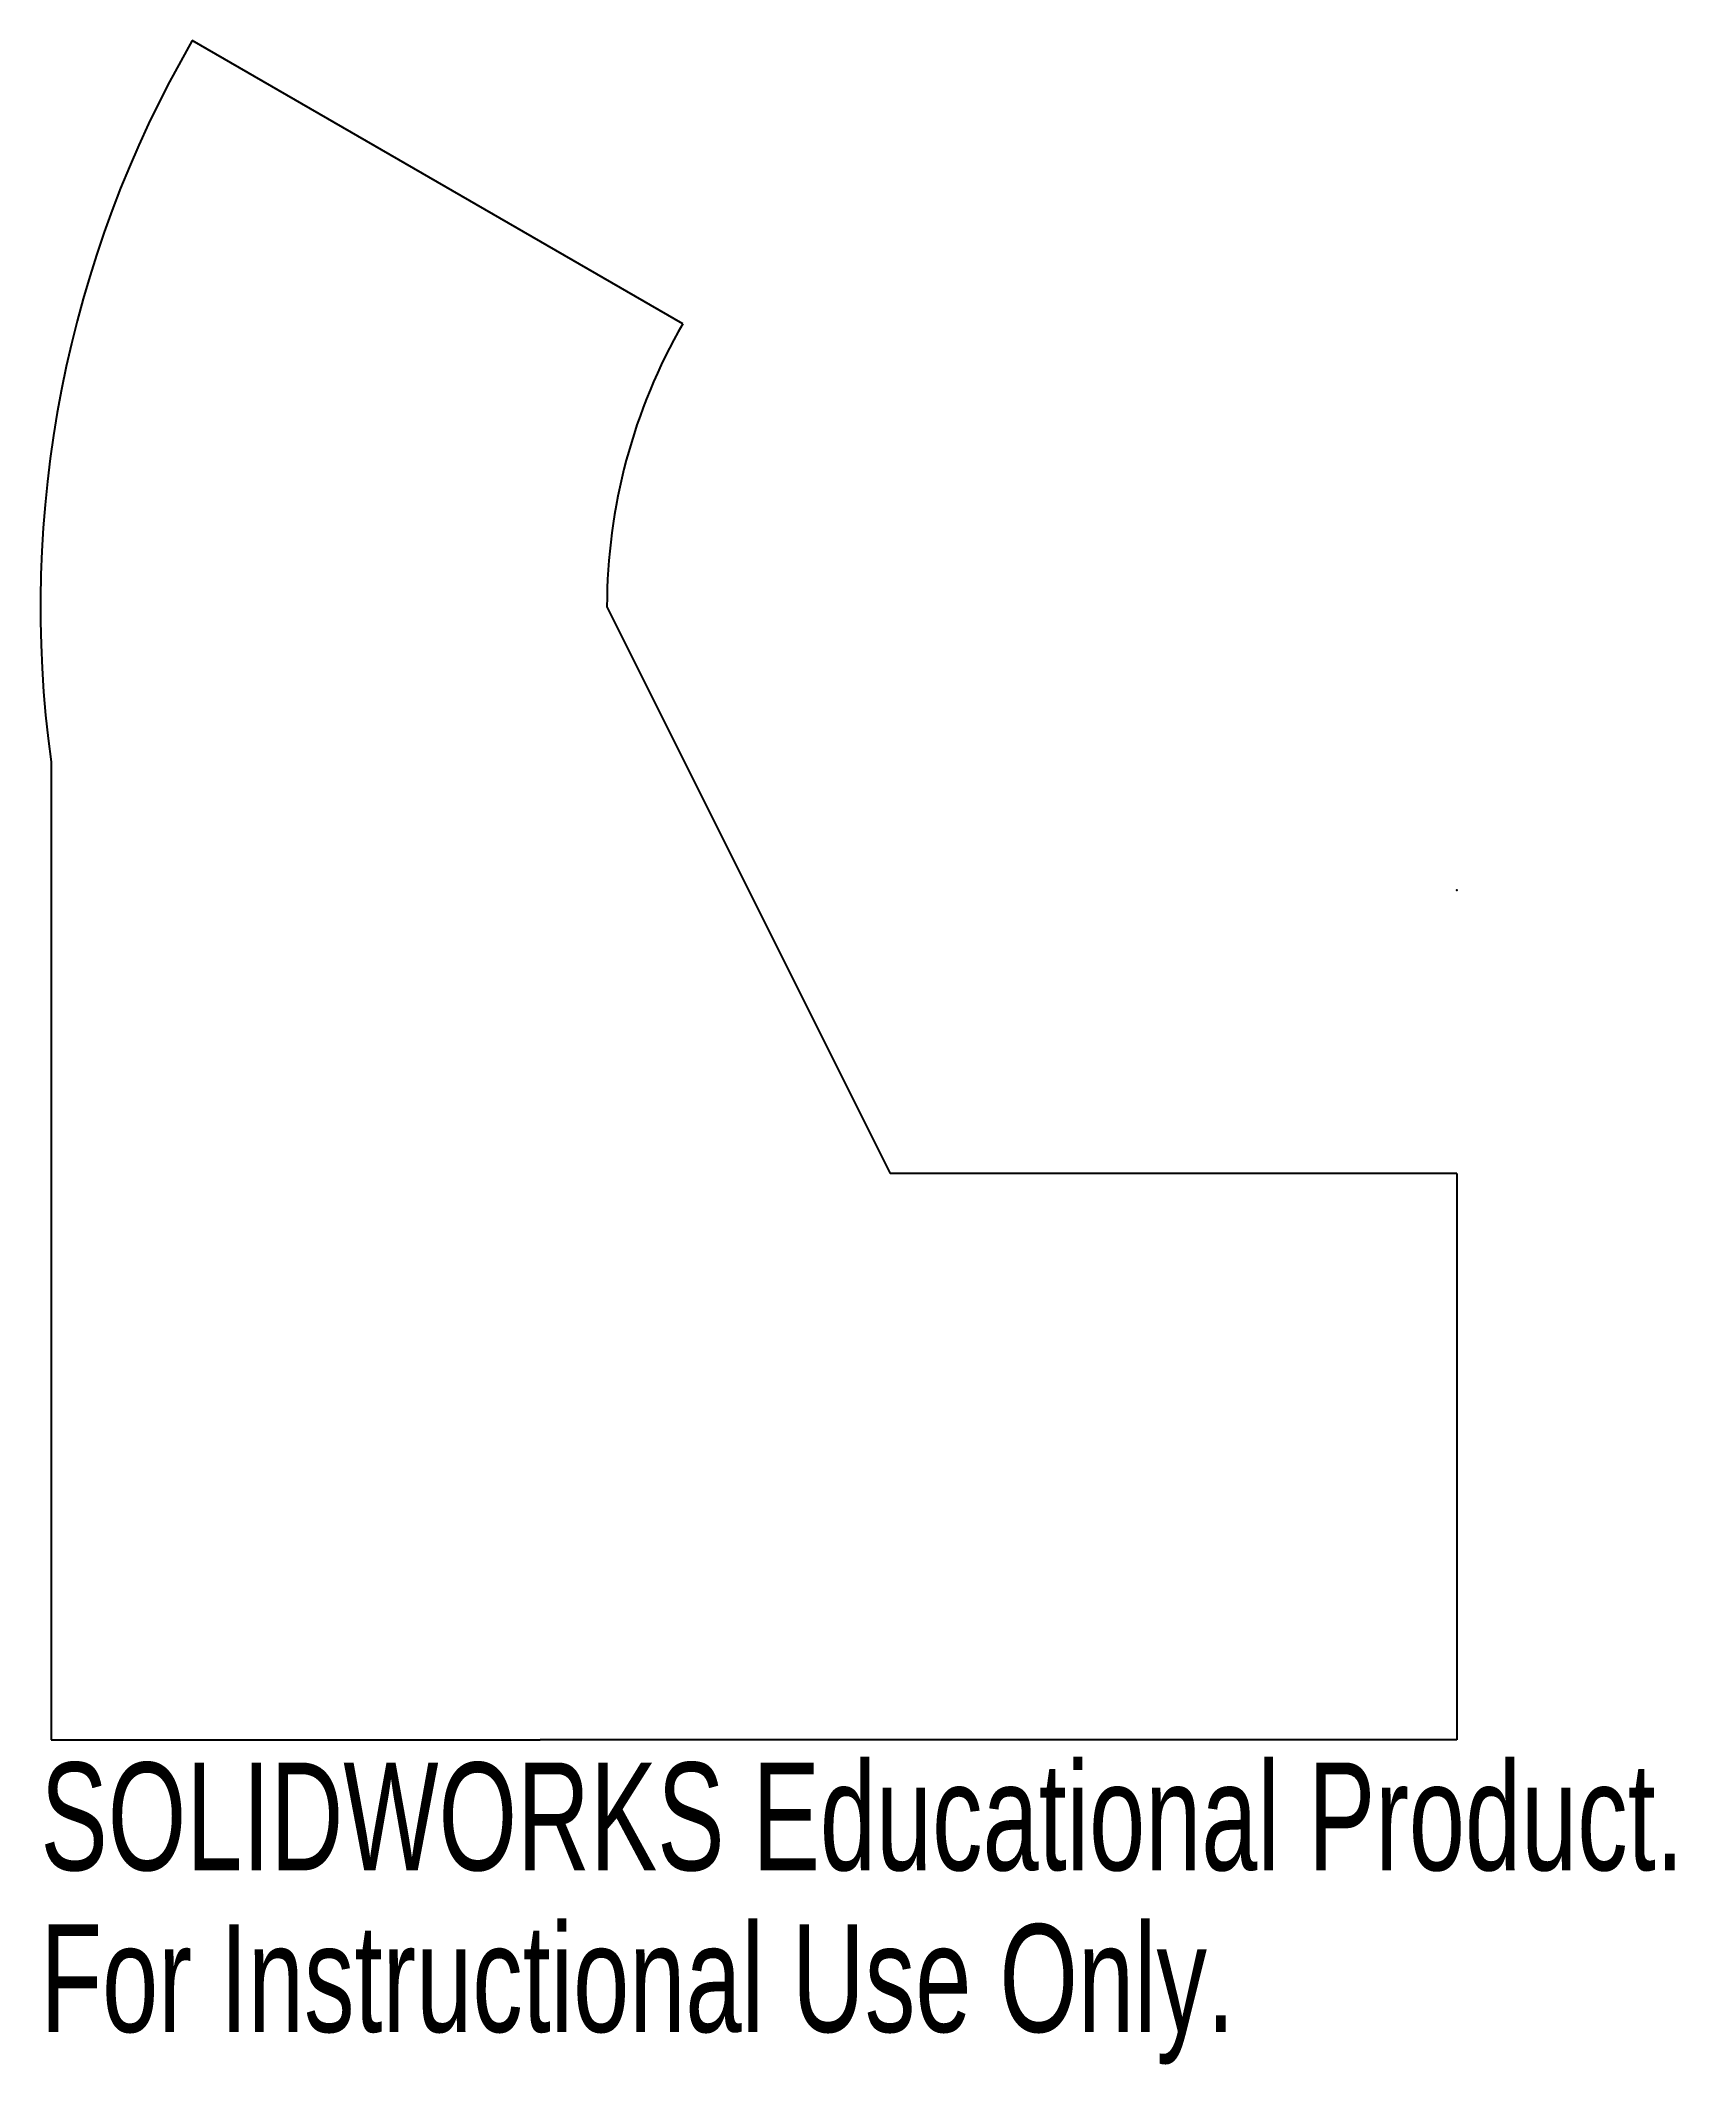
# Model space of a CAD drawing. Header units: inches. Extents: x -2.5 to 0.38, y -2.07 to 1.5.
import ezdxf

# ---------------------------------------------------------------- set-up
doc = ezdxf.new("R2010")
doc.units = ezdxf.units.IN
doc.header["$MEASUREMENT"] = 0
doc.header["$PDSIZE"] = -1
doc.styles.add('SLDTEXTSTYLE0', font='TXT', dxfattribs={"width": 0.7})

msp = doc.modelspace()

# ---------------------------------------------------------------- linework, layer by layer
at = {"color": 7, "linetype": 'Continuous'}
for p, q in [((-1.366, 1), (-2.2321, 1.5)), ((-1.5, 0.5), (-1, -0.5)), ((-2.4812, 0.2263), (-2.4812, -1.5)), ((0, -0.5), (-1, -0.5)), ((0, -0.5), (0, -1.5)), ((-2.4812, -1.5), (-1.618, -1.5)), ((0, -1.5), (-1.618, -1.5))]:
    msp.add_line(p, q, dxfattribs=at)
for radius, end in [(2, 187.8656), (1, 180)]:
    msp.add_arc((-0.5, 0.5), radius, 150, end, dxfattribs=at)
msp.add_point((0, 0), dxfattribs=at)

# ---------------------------------------------------------------- texts
at = {"color": 7, "linetype": 'Continuous', "char_height": 0.1903, "attachment_point": 1, "style": 'SLDTEXTSTYLE0'}
for s, insert in [('SOLIDWORKS Educational Product.', (-2.5, -1.5401)), ('For Instructional Use Only.', (-2.5, -1.8256))]:
    msp.add_mtext(s, dxfattribs=dict(at, insert=insert))

doc.saveas('drawing.dxf')
